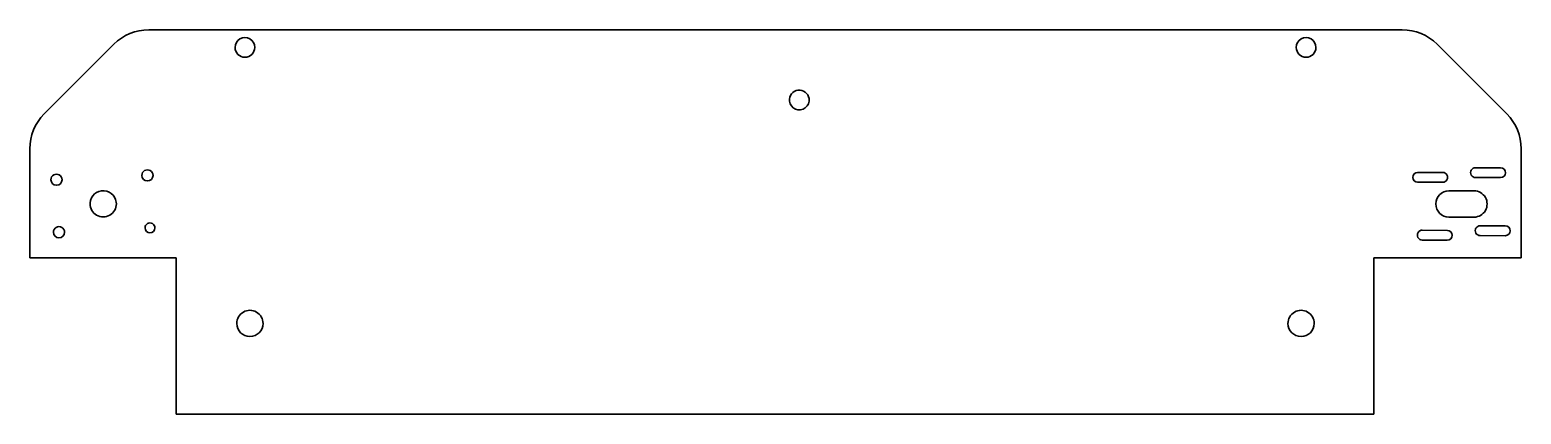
# Model space of a CAD drawing. Extents: x 48 to 502, y 186 to 303.
import ezdxf

# ---------------------------------------------------------------- set-up
doc = ezdxf.new("R2010")
doc.units = 0

msp = doc.modelspace()

# ---------------------------------------------------------------- linework, layer by layer
at = {"color": 7, "lineweight": 35}
for p, q in [((465.832275, 303.025391), (84.258682, 303.025391)), ((52.438873, 277.418793), (73.652069, 298.631989)), ((476.438873, 298.631989), (497.652069, 277.418793)), ((48.045471, 236.825394), (48.045471, 266.812195)), ((502.045471, 236.825394), (502.045471, 266.812195)), ((48.045471, 233.650391), (92.60936, 233.650391)), ((92.60936, 186.025391), (92.60936, 233.650391)), ((457.220459, 233.650391), (502.045471, 233.650391)), ((457.220459, 186.025391), (457.220459, 233.650391)), ((457.220459, 186.025391), (92.60936, 186.025391))]:
    msp.add_line(p, q, dxfattribs=at)
at = {"color": 7, "lineweight": 35, "ltscale": 0.19075}
for p, q in [((478.16217, 259.619507), (470.532166, 259.619507)), ((495.792114, 261.023621), (488.162231, 261.065125)), ((470.532166, 256.619507), (478.16217, 256.619507)), ((488.145935, 258.065186), (495.775818, 258.023682)), ((479.577942, 241.979462), (471.948181, 242.039139)), ((497.196289, 243.359863), (489.566406, 243.401367)), ((471.924683, 239.03923), (479.554443, 238.979553)), ((489.550079, 240.401413), (497.179962, 240.359909))]:
    msp.add_line(p, q, dxfattribs=at)
at = {"color": 7, "lineweight": 35, "ltscale": 0.190742}
for p, q in [((487.67514, 254.010666), (480.045471, 254.010666)), ((480.045471, 246.010666), (487.67514, 246.010666))]:
    msp.add_line(p, q, dxfattribs=at)
at = {"color": 7, "lineweight": 35, "ltscale": 0.079375}
for p, q in [((48.045471, 233.650391), (48.045471, 236.825394)), ((502.045471, 233.650391), (502.045471, 236.825394))]:
    msp.add_line(p, q, dxfattribs=at)
at = {"color": 7, "lineweight": 35}
for centre, radius, start, end in [((84.258682, 288.025391), 15, 90.000003, 135), ((113.510971, 297.676392), 3, 0, 180.000005), ((436.579956, 297.676392), 3, 0, 180.000005), ((465.832275, 288.025391), 15, 45.000001, 90.000003), ((113.510971, 297.676392), 3, 180.000005, 360), ((436.579956, 297.676392), 3, 180.000005, 360), ((282.273621, 281.685638), 3, 7.531843, 187.531836), ((282.273621, 281.685638), 3, 187.531836, 7.531843), ((63.045471, 266.812195), 15, 135, 180.000005), ((487.045471, 266.812195), 15, 360, 45.000001), ((56.163635, 257.39093), 1.7, 0, 180.000005), ((83.844986, 258.71109), 1.7, 0, 180.000005), ((470.532166, 258.119507), 1.5, 90.000003, 269.999997), ((478.16217, 258.119507), 1.5, 269.999997, 90.000003), ((488.154083, 259.565155), 1.5, 89.68832, 269.688322), ((495.783966, 259.523651), 1.5, 269.688322, 89.68832), ((56.163635, 257.39093), 1.7, 180.000005, 360), ((83.844986, 258.71109), 1.7, 180.000005, 360), ((70.385406, 250.060089), 4, 7.531843, 187.531836), ((70.385406, 250.060089), 4, 187.531836, 7.531843), ((480.045471, 250.010666), 4, 90.000003, 269.999997), ((487.67514, 250.010666), 4, 269.999997, 90.000003), ((56.925827, 241.409088), 1.7, 360, 180.000005), ((56.925827, 241.409088), 1.7, 180.000005, 360), ((84.607178, 242.729248), 1.5, 0, 180.000005), ((84.607178, 242.729248), 1.5, 180.000005, 360), ((471.936432, 240.539185), 1.5, 89.55184, 269.551841), ((479.566193, 240.479507), 1.5, 269.551841, 89.55184), ((489.558228, 241.901398), 1.5, 89.68832, 269.688322), ((497.18811, 241.859879), 1.5, 269.688322, 89.68832), ((115.045471, 213.650391), 4, 0, 180.000005), ((115.045471, 213.650391), 4, 180.000005, 360), ((435.045471, 213.650391), 4, 0, 180.000005), ((435.045471, 213.650391), 4, 180.000005, 360)]:
    msp.add_arc(centre, radius, start, end, dxfattribs=at)

doc.saveas('drawing.dxf')
